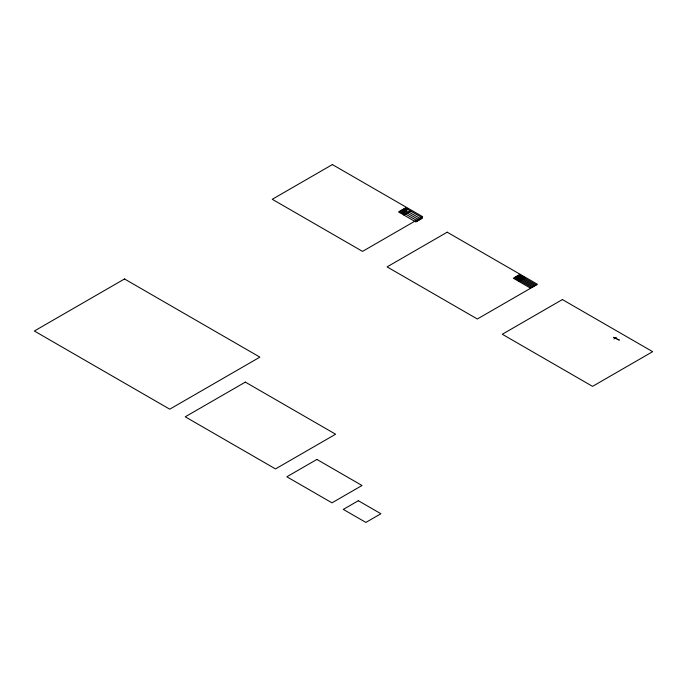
<?xml version="1.0" encoding="UTF-8"?>
<svg xmlns="http://www.w3.org/2000/svg" width="687" height="687" viewBox="0 0 687 687"><rect width="100%" height="100%" fill="white"/><g stroke="black" fill="none" stroke-linecap="round" stroke-linejoin="round"><path stroke-width="1.03" d="M404.875 209.466L405.588 210.162L405.974 209.406L404.909 209.449L406.008 210.042M406.575 208.487L407.288 209.174L407.898 208.874L407.631 208.401L406.61 208.462L407.709 209.054M617.184 339.223L619.391 340.091L613.336 337.317M613.98 338.931L616.222 337.326M403.243 210.402L403.776 211.149L404.308 210.402L403.286 210.385L404.308 211.021M403.93 215.074L410.732 211.141M520.128 274.302L513.326 278.226L530.639 288.222M518.737 281.352L525.538 277.428M520.282 275.04L524.25 277.333M518.994 274.955L536.307 284.95M403.621 209.003L420.942 218.998M519.149 275.702L523.116 277.995M517.861 275.607L535.173 285.603M518.015 276.354L521.983 278.647M401.921 209.982L419.233 219.977M516.727 276.268L534.039 286.264M516.882 277.007L520.849 279.3M515.593 276.921L532.906 286.917M400.22 210.969L417.533 220.965M514.46 277.574L531.772 287.57M400.092 211.871L404.059 214.164M614.418 338.098L615.792 338.124L614.418 338.098M124.502 278.965L34.35 331.014L169.741 409.186L259.892 357.137L124.502 278.965M332.379 164.579L272.275 199.282L362.538 251.39L422.642 216.688L332.379 164.579M405.321 208.024L398.52 211.948L415.833 221.944L422.642 218.019L405.321 208.024M447.185 232.189L387.082 266.882L477.345 319L537.44 284.298L447.185 232.189M245.336 382.109L185.241 416.803L275.504 468.92L335.6 434.218L245.336 382.109M516.598 279.068L515.92 279.463L517.277 279.463L516.598 279.068M517.732 278.415L517.053 278.81L518.41 278.81L517.732 278.415M562.387 299.558L502.291 334.26L592.555 386.369L652.65 351.667L562.387 299.558M316.896 459.44L286.84 476.787L331.976 502.841L362.023 485.494L316.896 459.44M358.339 500.72L343.311 509.393L365.879 522.421L380.907 513.747L358.339 500.72M403.252 212.558A1.039 0.601 0 0 0 404.815 212.034A1.039 0.601 0 0 0 403.252 211.519A1.039 0.601 0 0 0 403.252 212.558M403.278 212.455A0.885 0.507 0 0 0 404.652 212.068A0.885 0.507 0 0 0 403.389 211.579A0.885 0.507 0 0 0 403.278 212.455M404.987 211.476A0.885 0.507 0 0 0 406.361 211.089A0.885 0.507 0 0 0 405.09 210.6A0.885 0.507 0 0 0 404.987 211.476"/></g></svg>
